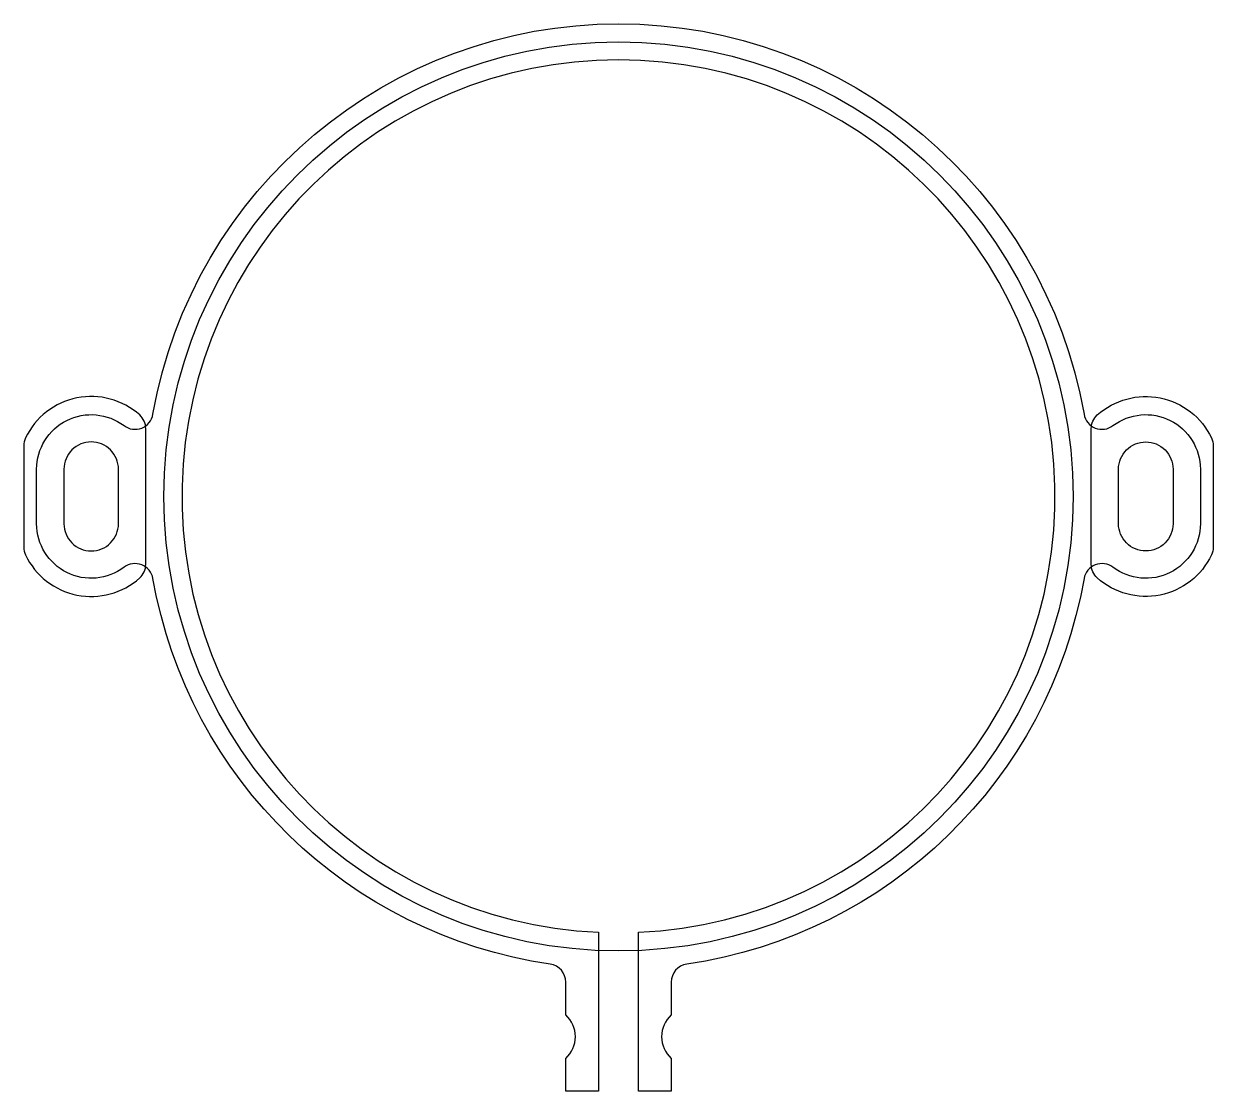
# Model space of a CAD drawing. Header units: inches. Extents: x 0 to 65.4, y 0 to 58.7.
import ezdxf

# ---------------------------------------------------------------- set-up
doc = ezdxf.new("R2010")
doc.units = ezdxf.units.IN
doc.header["$MEASUREMENT"] = 0
doc.layers.add('カメラ', color=7, linetype='Continuous')

msp = doc.modelspace()

# ---------------------------------------------------------------- linework, layer by layer
for points in [[(59.9, 36.611, -0.619201), (64.708, 34.217), (64.708, 31.217, -0.619201), (59.9, 28.823, 0.560348), (58.313, 28.199, -0.323416), (36.463, 6.99, 0.372371), (35.608, 6), (35.608, 4.2, 0.441552), (35.608, 1.8), (35.608, 0), (33.808, 0), (33.808, 8.742, 43.624904), (31.608, 8.742), (31.608, 0), (29.808, 0), (29.808, 1.8, 0.441552), (29.808, 4.2), (29.808, 6, 0.372371), (28.953, 6.99, -0.323416), (7.104, 28.199, 0.560348), (5.516, 28.823, -0.619201), (0.708, 31.217), (0.708, 34.217, -0.619201), (5.516, 36.611, 0.560348), (7.104, 37.235, -0.838991), (58.313, 37.235, 0.560348)], [(0.097, 29.496, 0.500356), (6.375, 28.235, 0.213422), (6.708, 28.981), (6.708, 36.453, 0.213422), (6.375, 37.198, 0.500356), (0.097, 35.938, 0.111659), (0, 35.508), (0, 29.926, 0.111659)], [(65.319, 29.496, -0.500356), (59.041, 28.235, -0.213422), (58.708, 28.981), (58.708, 36.453, -0.213422), (59.041, 37.198, -0.500356), (65.319, 35.938, -0.111659), (65.416, 35.508), (65.416, 29.926, -0.111659)]]:
    msp.add_lwpolyline(points, format="xyb", close=True)
msp.add_circle((32.708, 32.717), 25)
at = {"layer": 'カメラ'}
for points in [[(3.708, 29.717), (3.708, 29.717, 0.414214), (5.208, 31.217), (5.208, 34.217, 0.414214), (3.708, 35.717), (3.708, 35.717, 0.414214), (2.208, 34.217), (2.208, 31.217, 0.414214)], [(61.708, 29.717), (61.708, 29.717, -0.414214), (60.208, 31.217), (60.208, 34.217, -0.414214), (61.708, 35.717), (61.708, 35.717, -0.414214), (63.208, 34.217), (63.208, 31.217, -0.414214)]]:
    msp.add_lwpolyline(points, format="xyb", close=True, dxfattribs=at)

doc.saveas('drawing.dxf')
